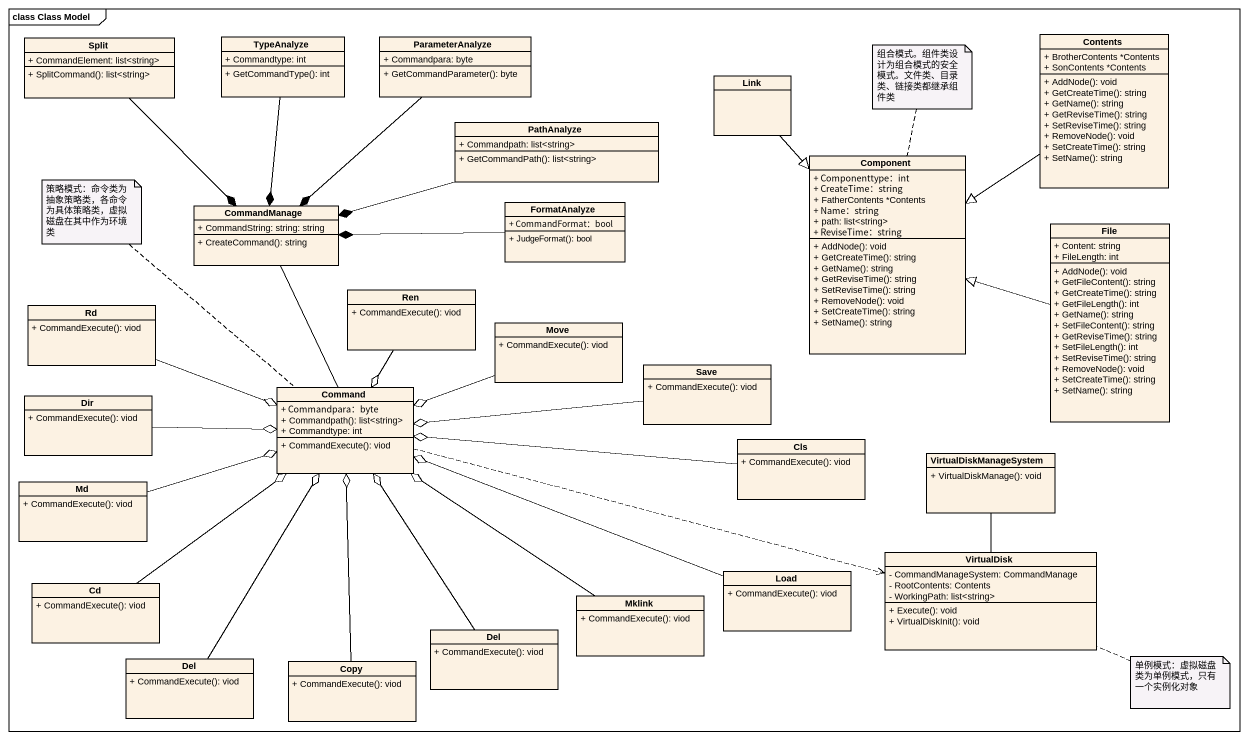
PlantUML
@startuml
mainframe class Class Model
hide circle
hide empty members
skinparam classAttributeIconSize 0
class Contents {
  + BrotherContents *Contents
  + SonContents *Contents
  + AddNode(): void
  + GetCreateTime(): string
  + GetName(): string
  + GetReviseTime(): string
  + SetReviseTime(): string
  + RemoveNode(): void
  + SetCreateTime(): string
  + SetName(): string
}
class "Split" as Split_ {
  + CommandElement: list<string>
  + SplitCommand(): list<string>
}
class TypeAnalyze {
  + Commandtype: int
  + GetCommandType(): int
}
class ParameterAnalyze {
  + Commandpara: byte
  + GetCommandParameter(): byte
}
class Link
class PathAnalyze {
  + Commandpath: list<string>
  + GetCommandPath(): list<string>
}
class "Component" as Component_ {
  + Componenttype：int
  + CreateTime：string
  + FatherContents *Contents
  + Name：string
  + path: list<string>
  + ReviseTime：string
  + AddNode(): void
  + GetCreateTime(): string
  + GetName(): string
  + GetReviseTime(): string
  + SetReviseTime(): string
  + RemoveNode(): void
  + SetCreateTime(): string
  + SetName(): string
}
class CommandManage {
  + CommandString: string: string
  + CreateCommand(): string
}
class FormatAnalyze {
  + CommandFormat：bool
  + JudgeFormat(): bool
}
class "File" as File_ {
  + Content: string
  + FileLength: int
  + AddNode(): void
  + GetFileContent(): string
  + GetCreateTime(): string
  + GetFileLength(): int
  + GetName(): string
  + SetFileContent(): string
  + GetReviseTime(): string
  + SetFileLength(): int
  + SetReviseTime(): string
  + RemoveNode(): void
  + SetCreateTime(): string
  + SetName(): string
}
class Rd {
  + CommandExecute(): viod
}
class Ren {
  + CommandExecute(): viod
}
class Move {
  + CommandExecute(): viod
}
class Save {
  + CommandExecute(): viod
}
class Dir {
  + CommandExecute(): viod
}
class Command {
  + Commandpara：byte
  {field} + Commandpath(): list<string>
  + Commandtype: int
  + CommandExecute(): viod
}
class Cls {
  + CommandExecute(): viod
}
class VirtualDiskManageSystem {
  + VirtualDiskManage(): void
}
class Md {
  + CommandExecute(): viod
}
class Load {
  + CommandExecute(): viod
}
class VirtualDisk {
  - CommandManageSystem: CommandManage
  - RootContents: Contents
  - WorkingPath: list<string>
  + Execute(): void
  + VirtualDiskInit(): void
}
class Cd {
  + CommandExecute(): viod
}
class Mklink {
  + CommandExecute(): viod
}
class Del {
  + CommandExecute(): viod
}
class "Del" as Del_2 {
  + CommandExecute(): viod
}
class Copy {
  + CommandExecute(): viod
}
Contents --|> Component_
Split_ --* CommandManage
TypeAnalyze --* CommandManage
ParameterAnalyze --* CommandManage
Link --|> Component_
PathAnalyze -left-* CommandManage
CommandManage -- Command
FormatAnalyze -left-* CommandManage
File_ -left-|> Component_
Rd -right-o Command
Ren --o Command
Move -left-o Command
Save -left-o Command
Dir -right-o Command
Command .right.> VirtualDisk
Cls -left-o Command
VirtualDiskManageSystem -- VirtualDisk
Md -right-o Command
Load -left-o Command
Cd -up-o Command
Mklink -up-o Command
Del -up-o Command
Del_2 -up-o Command
Copy -up-o Command
note top of Component_ : 组合模式。组件类设计为组合模式的安全模式。文件类、目录类、链接类都继承组件类
note top of Command : 策略模式：命令类为抽象策略类，各命令为具体策略类，虚拟磁盘在其中作为环境类
note right of VirtualDisk : 单例模式：虚拟磁盘类为单例模式，只有一个实例化对象
@enduml
